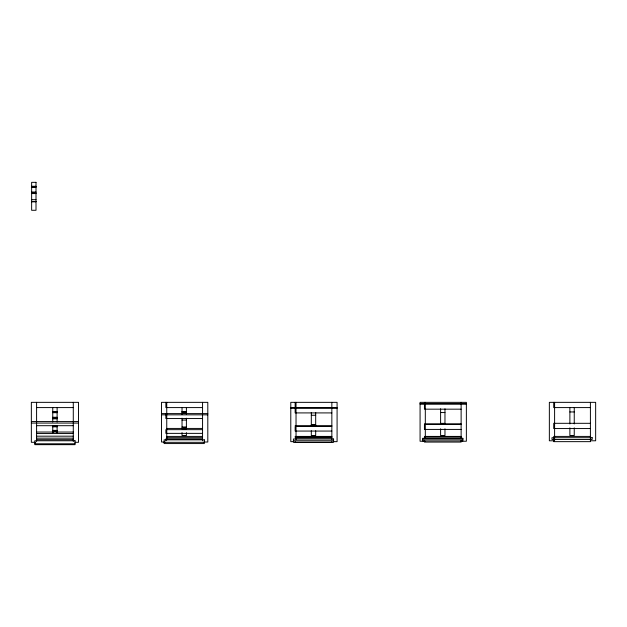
<?xml version="1.0" encoding="UTF-8"?>
<svg xmlns="http://www.w3.org/2000/svg" width="627" height="627" viewBox="0 0 627 627"><rect width="100%" height="100%" fill="white"/><g stroke="black" fill="none" stroke-linecap="round" stroke-linejoin="round"><path stroke-width="0.94" d="M31.64 186.274L36.005 186.274M31.64 186.642L36.005 186.642M31.64 187.449L36.005 187.449M31.64 192.027L36.005 192.027M31.64 192.983L36.005 192.983M31.64 193.563L36.005 193.563M31.64 199.684L36.005 199.684M31.64 201.58L36.005 201.58M31.64 201.792L36.005 201.792M420.074 403.655L466.37 403.655M420.074 404.109L466.37 404.109M36.593 407.589L73.281 407.589M202.56 407.589L165.873 407.589L165.873 402.346M290.787 407.495L337.083 407.495M590.407 407.589L553.719 407.589L553.719 402.346M290.787 408.365L337.083 408.365M461.127 409.172L424.44 409.172L424.44 402.346M52.754 411.524L57.12 411.524M182.034 411.524L186.399 411.524M52.754 411.892L57.12 411.892M182.034 411.892L186.399 411.892M569.88 411.955L574.246 411.955M440.601 412.558L444.966 412.558M52.754 412.699L57.12 412.699M182.034 412.699L186.399 412.699M331.848 412.911L295.152 412.911L295.152 402.346M161.507 413.601L207.803 413.601M161.507 414.839L207.803 414.839M311.313 415.262L315.687 415.262M52.754 417.276L57.12 417.276M52.754 418.233L57.12 418.233M202.56 418.546L165.873 418.546L165.873 413.601M52.754 418.812L57.12 418.812M182.034 420.074L186.399 420.074M31.35 421.563L78.524 421.563M31.35 423.076L78.524 423.076M440.601 423.366L444.966 423.366M590.407 423.311L553.719 423.311L553.719 428.554L590.407 428.554M441.032 423.711L444.527 423.711M424.44 423.907L461.127 423.907M461.127 424.354L424.44 424.354L424.44 429.417L461.127 429.417M311.313 424.675L315.687 424.675M311.752 425.098L315.248 425.098M36.593 425.694L73.281 425.694M295.152 425.647L331.848 425.647M52.754 426.007L57.12 426.007M331.848 426.525L295.152 426.525L295.152 431.062L331.848 431.062M52.754 426.822L57.12 426.822M182.034 427.05L186.399 427.05M182.473 427.528L185.968 427.528M182.473 428.272L185.968 428.272M166.837 428.429L202.56 428.429M182.473 428.562L185.968 428.562M182.473 429.197L185.968 429.197M202.56 429.66L165.873 429.66L165.873 433.367L202.56 433.367M52.754 430.388L57.12 430.388M53.185 430.867L56.681 430.867M36.593 432.042L73.281 432.042M36.593 433.555L73.281 433.555M36.593 436.18L73.281 436.18M166.837 436.416L202.56 436.416M295.152 436.416L331.848 436.416M424.44 436.416L461.127 436.416M590.407 436.416L553.719 436.416L553.719 441.651L590.407 441.651L590.407 402.346M424.44 436.564L461.127 436.564M295.152 436.995L331.848 436.995M461.127 437.011L424.44 437.011L424.44 438.704M166.837 437.693L202.56 437.693M295.152 437.873L331.848 437.873M36.593 438.163L73.281 438.163M202.56 438.924L165.873 438.924L165.873 440.781M422.692 439.182L462.875 439.182M36.593 439.676L73.281 439.676M293.412 440.75L333.588 440.75M590.407 440.781L595.65 440.781L595.65 402.346L549.354 402.346L549.354 440.781L554.597 440.781L554.597 402.346M425.31 441.236L420.074 441.236L420.074 402.346L466.37 402.346L466.37 441.236L461.127 441.236M293.412 441.651L290.787 441.651L290.787 402.346L337.083 402.346L337.083 441.651L333.588 441.651M165.003 442.019L161.507 442.019L161.507 402.346L207.803 402.346L207.803 442.019L204.308 442.019M35.715 442.294L31.35 442.294L31.35 402.346L78.524 402.346L78.524 442.294L75.028 442.294M164.125 442.325L204.308 442.325M34.846 443.791L75.028 443.791M574.246 407.589L574.246 423.97M574.246 427.826L574.246 435.538L569.88 435.538L569.88 427.826M569.88 407.589L569.88 423.97M461.127 402.346L461.127 438.704M461.127 440.389L461.127 442.074L424.44 442.074L424.44 440.389M444.966 408.788L444.966 424.064M444.966 428.79L444.966 435.538L440.601 435.538L440.601 428.79M444.527 424.111L444.527 423.499L441.032 423.499L441.032 424.111M440.601 408.788L440.601 424.064M425.31 402.346L425.31 438.304M331.848 402.346L331.848 439.699M331.848 441.533L331.848 442.411L295.152 442.411L295.152 441.533M315.687 412.409L315.687 425.898M315.687 430.718L315.687 435.538L311.313 435.538L311.313 430.718M311.313 412.409L311.313 425.898M296.03 402.346L296.03 439.699M202.56 402.346L202.56 440.781M186.399 407.589L186.399 414.533M186.399 418.185L186.399 428.931M186.399 432.646L186.399 435.538L182.034 435.538L182.034 432.646M182.034 407.589L182.034 414.533M182.034 418.185L182.034 428.931M166.751 402.346L166.751 440.076M73.281 402.346L73.281 441.424M57.12 407.589L57.12 422.042M57.12 425.898L57.12 432.708M56.681 432.113L56.681 430.804L53.185 430.804L53.185 432.113M52.754 407.589L52.754 422.042M52.754 425.898L52.754 432.708M36.593 402.346L36.593 441.424M36.005 182.339L31.64 182.339L31.64 210.288L36.005 210.288L36.005 182.339M315.248 424.918L311.752 424.918L311.752 425.835L315.248 425.835L315.248 424.918M185.968 427.395L182.473 427.395L182.473 429.354L185.968 429.354L185.968 427.395M592.154 437.724L551.972 437.724L551.972 439.472L592.154 439.472L592.154 437.724M462.875 438.281L422.692 438.281L422.692 440.875L462.875 440.875L462.875 438.281M333.588 439.01L293.412 439.01L293.412 442.27L333.588 442.27L333.588 439.01M204.308 439.856L164.125 439.856L164.125 443.563L204.308 443.563L204.308 439.856M75.028 440.765L34.846 440.765L34.846 444.661L75.028 444.661L75.028 440.765"/></g></svg>
